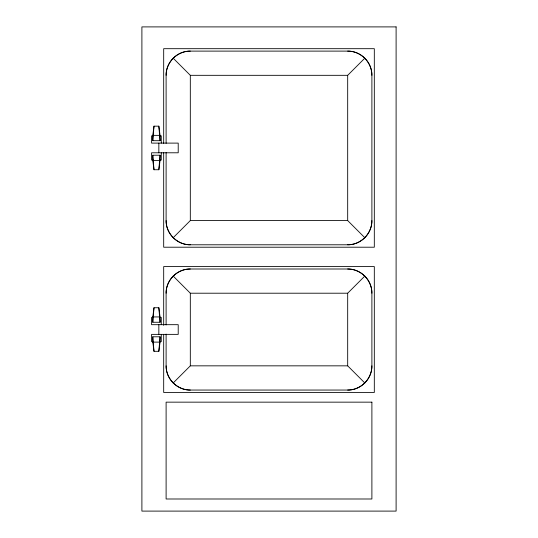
<?xml version="1.0" encoding="UTF-8"?>
<svg xmlns="http://www.w3.org/2000/svg" width="538" height="538" viewBox="0 0 538 538"><rect width="100%" height="100%" fill="white"/><g stroke="black" fill="none" stroke-linecap="round" stroke-linejoin="round"><path stroke-width="0.81" d="M166.107 143.33L166.107 75.32C165.838 62.381 177.379 50.841 190.317 51.11L347.683 51.11C360.621 50.841 372.161 62.381 371.892 75.32L371.892 220.58C372.161 233.519 360.621 245.059 347.683 244.79L190.317 244.79C177.379 245.059 165.838 233.519 166.107 220.58L166.107 152.57M166.107 324.932L166.107 293.21C165.838 280.271 177.379 268.731 190.317 269L347.683 269C360.621 268.731 372.161 280.271 371.892 293.21L371.892 365.84C372.161 378.779 360.621 390.319 347.683 390.05L190.317 390.05C177.379 390.319 165.838 378.779 166.107 365.84L166.107 334.118M152.792 140.687L154.002 126.161L158.844 126.161L160.055 135.361L160.055 140.687L152.792 140.687L152.792 135.361L154.002 126.161M158.844 169.739L160.055 155.213L152.792 155.213L152.792 160.539L154.002 169.739L158.844 169.739L160.055 160.539L160.055 155.213M152.792 322.262L154.002 307.736L158.844 307.736L160.055 316.936L160.055 322.262L152.792 322.262L152.792 316.936L154.002 307.736M158.844 351.314L160.055 336.788L152.792 336.788L152.792 342.114L154.002 351.314L158.844 351.314L160.055 342.114L160.055 336.788M152.792 135.845L153.236 135.361M159.611 160.539L160.055 160.055M152.792 317.42L153.236 316.936M159.611 342.114L160.055 341.63M173.196 237.702L190.317 220.58L347.683 220.58L364.804 237.702M173.196 58.198L190.317 75.32L347.683 75.32L364.804 58.198M173.196 382.962L190.317 365.84L347.683 365.84L364.804 382.962M173.196 276.088L190.317 293.21L347.683 293.21L364.804 276.088M152.792 135.361L160.055 135.361M153.196 135.845L151.582 135.845L151.582 143.108L178.213 143.108L178.213 152.792L151.582 152.792L151.582 160.055L153.196 160.055M159.651 135.845L161.266 135.845L161.266 143.108M159.651 160.055L161.266 160.055L161.266 152.792M152.792 160.539L160.055 160.539M152.792 316.936L160.055 316.936M153.196 317.42L151.582 317.42L151.582 324.683L178.213 324.683L178.213 334.367L151.582 334.367L151.582 341.63L153.196 341.63M159.651 317.42L161.266 317.42L161.266 324.683M159.651 341.63L161.266 341.63L161.266 334.367M152.792 342.114L160.055 342.114M159.611 135.361L160.055 135.845M152.792 160.055L153.236 160.539M159.611 316.936L160.055 317.42M152.792 341.63L153.236 342.114M158.844 126.161L160.055 140.687M152.792 155.213L154.002 169.739M158.844 307.736L160.055 322.262M152.792 336.788L154.002 351.314M347.683 75.32L347.683 220.58M347.683 293.21L347.683 365.84M190.317 75.32L190.317 220.58M190.317 293.21L190.317 365.84M163.686 143.343L163.686 48.689L374.314 48.689L374.314 247.211L163.686 247.211L163.686 152.557M163.686 325.329L163.686 266.579L374.314 266.579L374.314 392.471L163.686 392.471L163.686 334.367M158.844 143.108L158.844 152.792M158.844 324.683L158.844 334.367M166.107 293.21A24.21 24.21 0 0 1 190.317 269M347.683 269A24.21 24.21 0 0 1 371.892 293.21M190.317 390.05A24.21 24.21 0 0 1 166.107 365.84M371.892 365.84A24.21 24.21 0 0 1 347.683 390.05M166.107 75.32A24.21 24.21 0 0 1 190.317 51.11M190.317 244.79A24.21 24.21 0 0 1 166.107 220.58M371.892 220.58A24.21 24.21 0 0 1 347.683 244.79M347.683 51.11A24.21 24.21 0 0 1 371.892 75.32M396.103 26.9L141.898 26.9L141.898 511.1L396.103 511.1L396.103 26.9M371.892 402.155L166.107 402.155L166.107 498.995L371.892 498.995L371.892 402.155"/></g></svg>
